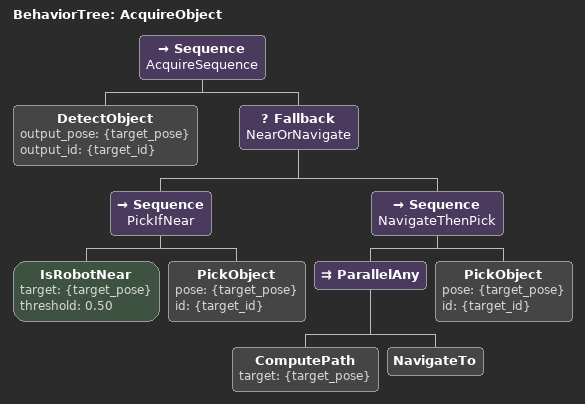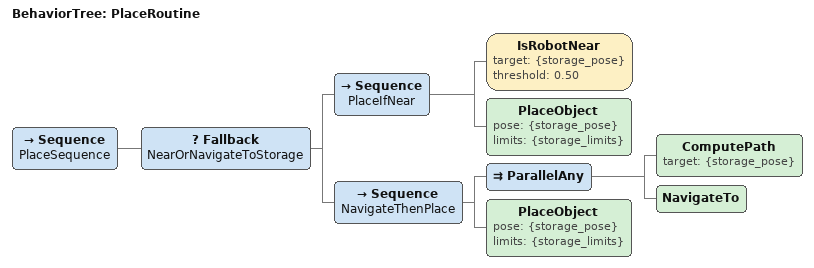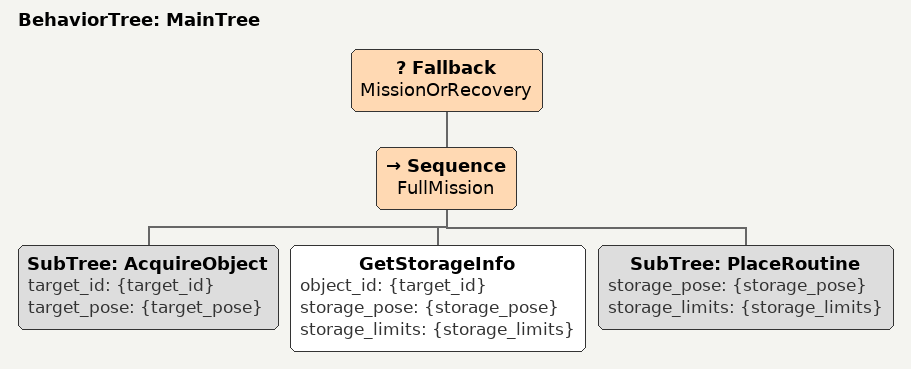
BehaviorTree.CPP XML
<root BTCPP_format="4" main_tree_to_execute="MainTree">

  <BehaviorTree ID="AcquireObject">
    <Sequence name="AcquireSequence">

      <DetectObject output_pose="{target_pose}" output_id="{target_id}"/>

      <Fallback name="NearOrNavigate">
          <Sequence name="PickIfNear">
             <IsRobotNear target="{target_pose}" threshold="0.50"/>
             <PickObject pose="{target_pose}" id="{target_id}"/>
          </Sequence>

          <Sequence name="NavigateThenPick">
             <ParallelAny>
                <ComputePath target="{target_pose}"/>
                <NavigateTo/>
             </ParallelAny>
             <PickObject pose="{target_pose}" id="{target_id}"/>
          </Sequence>
      </Fallback>

    </Sequence>
  </BehaviorTree>

 <BehaviorTree ID="PlaceRoutine">
    <Sequence name="PlaceSequence">

      <Fallback name="NearOrNavigateToStorage">

        <Sequence name="PlaceIfNear">
          <IsRobotNear target="{storage_pose}" threshold="0.50"/>
          <PlaceObject pose="{storage_pose}" limits="{storage_limits}"/>
        </Sequence>

        <Sequence name="NavigateThenPlace">
          <ParallelAny>
              <ComputePath target="{storage_pose}"/>
              <NavigateTo/>
          </ParallelAny>
          <PlaceObject pose="{storage_pose}" limits="{storage_limits}"/>
        </Sequence>
      </Fallback>

    </Sequence>
  </BehaviorTree>

 <BehaviorTree ID="MainTree">
    <Fallback name="MissionOrRecovery">

      <Sequence name="FullMission">
        <SubTree ID="AcquireObject" target_id="{target_id}" target_pose="{target_pose}"/>

        <GetStorageInfo object_id="{target_id}"
                        storage_pose="{storage_pose}"
                        storage_limits="{storage_limits}"/>

        <SubTree ID="PlaceRoutine" storage_pose="{storage_pose}" storage_limits="{storage_limits}"/>
    </Sequence>

    </Fallback>
  </BehaviorTree>

</root>
